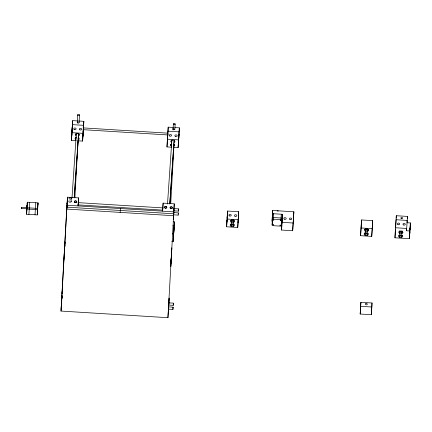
<?xml version="1.0" encoding="UTF-8"?>
<svg xmlns="http://www.w3.org/2000/svg" width="432" height="432" viewBox="0 0 432 432"><rect width="100%" height="100%" fill="white"/><g stroke="black" fill="none" stroke-linecap="round" stroke-linejoin="round"><path stroke-width="0.65" d="M26.255 208.748L21.6 208.456L21.622 208.062L21.67 207.36L26.32 207.646M173.718 229.7L173.74 229.268M61.657 300.71L61.695 300.175L61.668 300.731M61.96 296.395L61.938 296.557M66.809 207.927L66.787 208.24L66.852 207.274M66.906 206.231L66.928 205.918L66.901 206.307M168.232 309.107L172.93 309.398L173.027 307.94M173.038 307.741L173.065 307.174L168.372 306.882M168.507 305.068L173.205 305.359L173.34 303.134L168.642 302.843M173.47 214.817L178.168 215.109L178.303 212.884L173.605 212.593M178.465 210.767L178.438 211.108L178.578 208.883L173.88 208.591M61.965 296.26L61.954 296.455M67.079 203.801L67.057 204.233L67.138 202.862M162.697 210.157L162.832 208.024M173.065 307.195L172.93 309.393M173.34 303.172L173.286 304.117M178.303 212.922L178.281 213.359M178.578 208.921L178.54 209.396M61.657 300.677L61.684 300.429M61.862 297.934L61.825 298.474L61.846 298.177M21.67 207.371L21.6 208.435M26.638 213.376L26.671 212.787M26.8 210.622L27.011 207.085M27.232 203.688L27.27 203.099M37.319 214.153L37.357 213.559M37.681 208.894L37.66 209.164L37.703 208.467M178.978 134.039L178.886 135.502M168.604 306.941L167.929 317.698L61.009 311.062L67.484 197.197L78.619 197.888L78.332 203.04M37.935 204.255L37.962 203.764M72.014 131.425L72.112 129.875M72.139 129.589L72.122 129.697M72.198 128.758L72.263 127.867M78.208 204.676L78.3 203.126M78.332 202.84L78.316 202.948M83.155 132.116L83.246 130.567M83.279 130.28L83.263 130.388M167.254 141.966L167.357 140.324M167.53 137.959L167.546 137.851M167.654 136.123L167.638 136.226M168.75 304.83L168.847 303.188M168.874 302.994L168.858 303.102M173.691 212.792L173.556 214.861L173.588 214.52M173.443 236.655L173.54 235.013M173.561 234.819L173.545 234.927M178.394 142.657L178.465 141.718M178.664 138.65L178.767 137.003M178.789 136.814L178.772 136.917M395.237 232.848L395.253 232.74M395.356 231.012L395.339 231.12M395.631 227L395.566 227.826M409.714 233.75L409.779 232.924M409.838 231.914L409.822 232.016M409.99 229.738L410.027 229.246M410.108 227.902L410.049 228.728M26.536 207.733L26.568 207.16L26.498 208.154M38.021 202.878L37.638 208.413L26.946 207.749L27.324 202.225L38.021 202.878L37.276 214.915L26.573 214.261L26.941 207.976L26.919 208.24M27.108 206.177L27.329 202.214M28.901 214.396L29.651 202.36M35.014 214.774L35.759 202.738M37.276 214.915L37.638 208.413M61.139 309.134L66.933 205.222L173.858 211.864L167.929 317.698M61.997 295.969L61.679 301.196M62.138 293.393L62.246 291.46L62.111 293.468M65.011 242.449L64.762 246.953L64.87 245.025M67.23 201.706L67.484 197.197M76.037 140.67L71.453 140.389L71.885 132.662L72.7 120.631L77.29 120.911M72.133 129.665L72.085 130.486M71.863 133.677L71.879 133.353L71.842 133.796M72.344 127.067L71.998 132.365L72.43 124.637L83.565 125.329L83.138 133.056M72.414 125.777L72.7 120.631M71.086 201.755L71.269 198.385A1.118 0.805 3.2 0 0 69.649 197.586A1.118 0.805 3.2 0 0 69.552 198.979A1.118 0.805 3.2 0 0 71.269 198.385M77.29 122.299L77.701 114.89M74.876 197.894L78.062 140.611M79.072 122.413L79.483 114.998A0.891 0.643 3.2 0 0 78.181 114.361A0.891 0.643 3.2 0 0 78.106 115.474A0.891 0.643 3.2 0 0 79.483 114.998M78.192 205.616L78.262 204.331M78.003 140.794L82.593 141.08L83.84 121.322L78.597 120.992M83.273 130.356L83.225 131.177M82.885 136.053L82.868 136.361L82.895 136.021M82.998 134.368L83.014 134.044L82.982 134.487M83.446 128.401L83.84 121.322M162.832 208.289L163.118 203.137L174.258 203.828L173.734 212.895M171.553 147.204L166.968 146.918L168.215 127.159L173.459 127.483M167.535 137.884L167.632 136.312M167.513 138.899L168.215 127.159M173.032 130.021L173.367 123.957M170.732 203.596L173.875 146.983M174.852 129.46L175.149 124.07A0.891 0.643 3.2 0 0 173.853 123.428A0.891 0.643 3.2 0 0 173.777 124.54A0.891 0.643 3.2 0 0 175.149 124.07M173.389 217.647L173.281 219.58L173.372 218.241M173.459 216.356L174.258 203.828M170.78 264.773L170.672 266.706L171.439 255.474M170.851 263.488L171.104 258.979M173.961 208.856L173.977 208.532L173.853 210.589M173.518 147.328L178.103 147.609L179.356 127.85L174.766 127.564M178.648 139.59L179.356 127.85M171.839 241.526L173.151 241.607L174.398 221.848L173.092 221.767M173.718 232.567L173.702 232.88L173.81 231.093M173.696 233.582L174.398 221.848M226.606 226.789L227.578 211.037L238.718 211.729L237.74 227.48L226.606 226.789L227.011 220.774M227.016 219.899L227 220.25M227.173 217.669C227.102 218.927 227.351 214.963 227.275 216.097M227.151 218.765L227.578 211.037M237.74 227.48L238.718 211.729M238.421 216.842C238.486 215.546 238.232 219.478 238.318 218.408M272.489 213.678L272.063 221.405L272.711 210.47L293.868 211.788L292.675 230.742L281.54 230.051L282.512 214.304L272.489 213.678L272.711 210.47M272.117 225.018L272.522 218.068L273.434 217.523L281.048 217.998L281.896 218.646L281.491 225.601L280.579 226.141L272.965 225.671L272.117 225.018L272.398 220.871M272.716 215.984L272.819 213.667L272.408 219.699L273.326 219.154L280.94 219.629L281.788 220.277M282.263 218.808L281.95 224.035M282.334 217.523L282.512 214.304M292.675 230.742L293.868 211.788M360.59 235.688L361.562 219.942L372.703 220.633L372.276 228.355L371.725 236.38L360.59 235.688L361.562 219.942M360.185 314.032L360.887 302.292L372.028 302.983L371.596 310.711L371.326 314.723L360.185 314.032L360.887 302.292M371.725 236.38L372.703 220.633M371.326 314.723L372.028 302.983M395.577 227.896L396.052 219.731L407.187 220.423L407.057 222.745L410.4 222.95L409.423 238.696L394.945 237.8L396.322 215.719L407.462 216.416L407.333 218.732M396.193 218.041L396.322 215.719M409.423 238.696L409.855 230.974L406.512 230.764L406.642 228.447L395.501 227.756M26.465 208.688L26.433 209.255L26.487 208.532M26.595 206.917L26.649 205.762L26.347 210.654L26.482 208.289M66.884 206.734L66.911 206.318M71.75 135.275L71.836 133.888M71.858 133.758L71.82 134.384M82.89 135.967L82.976 134.579M82.993 134.449L82.96 135.076M238.14 220.941C238.221 219.391 237.962 223.484 238.048 222.421M395.242 232.691L395.329 231.298M395.35 231.174L395.323 231.568M395.62 227.162L395.599 227.561M409.828 232.07L409.806 232.47M409.995 229.576L410.049 228.911M410.103 228.058L410.076 228.458M26.638 213.322L26.66 212.971M27.27 203.153L27.248 203.504M37.357 213.619L37.336 213.964M37.606 209.066L37.589 209.336L37.703 208.483M66.809 207.749L66.89 206.447M67.16 202.738L67.181 202.403L66.825 208.267M61.938 296.789L61.873 297.578M61.625 301.174L61.663 300.769M61.862 297.799L61.895 297.421M61.933 296.86L61.911 297.2M83.387 128.682L83.479 127.246L83.414 128.207M167.357 140.481L167.389 139.882L167.362 140.238M178.438 142.171L178.529 140.578L178.502 140.929M227.011 219.958L226.989 220.45M26.519 208.127L26.557 207.495M61.63 301.347L61.663 300.618M72.263 127.764L72.344 126.554L72.225 128.444L72.252 127.899M371.601 309.874C371.444 312.574 371.768 307.071 371.612 309.841M71.804 134.611L71.771 135.151M82.944 135.302L82.912 135.842M167.314 140.956L167.297 141.475M167.594 137.133L167.551 137.765M178.729 137.824L178.691 138.456M409.774 232.735L409.806 232.2M37.94 204.169L37.957 203.834M67.127 203.272L67.1 203.699M72.22 128.547L72.301 127.224L72.263 127.683M72.074 130.712L72.036 131.231M61.889 297.529L61.868 297.864M83.209 131.404L83.176 131.922M178.956 134.266L178.897 135.378M168.804 304.117L168.772 304.636M173.254 304.652L173.205 305.354M226.989 220.288L226.881 222.07L226.908 221.729M26.584 214.25L26.833 210.568M66.506 212.949L66.733 209.606M71.453 140.389L71.906 133.704M64.314 252.391L64.589 248.427M64.676 247.104L65.038 241.823M63.887 260.118L64.595 248.989M61.7 299.484L61.976 295.472M61.009 311.062L61.544 303.199M71.998 197.969L76.34 133.369M74.196 197.689L78.521 134.179M74.272 197.44L78.37 137.273M78.073 205.913L78.619 197.888M82.593 141.08L83.365 129.713M120.134 212.393L120.398 208.543M162.572 211.162L163.118 203.137M166.968 146.918L167.789 134.887M167.773 134.487L167.735 134.978L167.832 133.375M171.477 146.578L170.456 145.195L170.516 144.299M167.513 203.996L171.839 140.486M169.781 203.467L174.069 140.627M169.803 204.007L173.907 143.84M178.103 147.609L178.924 135.578M173.464 216.902L173.642 214.229M173.858 211.864L173.594 215.714L66.674 209.072M170.888 262.845L171.871 247.747M170.764 266.706L171.023 262.856M168.615 306.067L169.16 298.042L168.642 307.109M173.151 241.607L174.037 227.772L173.945 229.376M231.325 222.583L230.31 221.206L231.471 219.958L233.658 220.093L234.679 221.476L233.512 222.718L231.325 222.583L231.417 221.238L230.742 220.315M231.115 226.449L230.094 225.067L231.26 223.819L233.447 223.954L234.468 225.337L233.302 226.584L231.115 226.449L231.206 225.099L230.526 224.181M233.512 222.718L233.604 221.373L234.382 220.541M233.302 226.584L233.393 225.234L234.171 224.402M273.326 219.154L273.694 213.754M280.94 219.629L281.308 214.223M281.605 223.97L282.155 214.877M281.54 230.051L281.858 225.369M368.728 229.478L368.663 230.375L367.502 231.622L365.315 231.487L365.407 230.137L364.727 229.214M365.099 235.348L364.079 233.966L365.245 232.718L367.432 232.859L368.453 234.236L367.286 235.483L365.099 235.348L365.191 233.998L364.511 233.08M367.502 231.622L367.594 230.272L368.372 229.441M367.286 235.483L367.378 234.133L368.156 233.307M394.945 237.8L395.491 229.775M399.67 233.593L398.65 232.216L399.816 230.969L402.003 231.104L403.024 232.486L401.857 233.734L399.67 233.593L399.762 232.249L399.082 231.325M399.454 237.46L398.434 236.077L399.6 234.83L401.787 234.97L402.808 236.347L401.641 237.595L399.454 237.46L399.546 236.11L398.866 235.192M401.641 237.595L401.733 236.245L402.511 235.418M401.857 233.734L401.949 232.384L402.727 231.552M406.512 230.764L407.462 216.416M409.855 230.974L410.4 222.95M178.189 214.769L178.168 215.104M27.043 206.566L27.103 205.853M76.108 137.419L74.941 138.667L75.962 140.049M78.457 134.973L79.234 134.141M78.365 136.318L79.531 135.076L78.511 133.693L76.324 133.558L75.157 134.8L76.178 136.183M78.241 138.834L79.018 138.002M78.149 140.184L79.315 138.937L78.295 137.554M170.456 145.195L171.623 143.953M173.966 141.502L174.744 140.675M173.875 142.852L175.041 141.604L174.02 140.222L171.839 140.087L170.672 141.334L171.693 142.717M173.756 145.368L174.533 144.536M173.664 146.713L174.83 145.471L173.81 144.088M167.94 131.171L179.08 131.863M83.036 127.888L167.578 133.142M82.922 129.67L168.14 134.962M71.885 132.662L83.02 133.353M167.395 139.19L178.535 139.882M77.933 202.63L163.145 207.922M77.798 204.86L162.335 210.109M173.74 210.816L178.438 211.108M66.803 207.149L173.723 213.786M281.966 222.323L293.107 223.015M227.032 219.062L238.172 219.753M361.017 227.961L372.157 228.652M231.417 221.238L233.604 221.373M26.87 208.98L37.562 209.644M365.407 230.137L367.594 230.272M399.762 232.249L401.949 232.384M231.206 225.099L233.393 225.234M365.191 233.998L367.378 234.133M399.546 236.11L401.733 236.245M172.816 225.779L174.128 225.86M172.271 233.798L173.578 233.879M360.617 306.304L371.752 306.995M78.84 122.018L78.872 122.035A0.95 0.686 3.2 0 1 78.808 123.001L78.602 123.098A0.95 0.686 3.2 0 1 77.657 123.039L77.468 122.92A0.95 0.686 3.2 0 1 77.533 121.954M368.663 230.375L367.648 228.992L365.461 228.857L364.295 230.105L365.315 231.487M171.104 140.449L171.785 141.367M170.888 144.31L171.569 145.233M75.589 133.915L76.27 134.838M75.373 137.781L76.054 138.699M367.702 228.728A1.172 0.81 3.9 0 1 366.644 229.705A1.172 0.81 3.9 0 1 365.413 228.739M367.513 232.67A1.172 0.81 3.9 0 1 366.368 233.566A1.172 0.81 3.9 0 1 365.197 232.605M401.868 234.781A1.172 0.81 3.9 0 1 400.783 235.678A1.172 0.81 3.9 0 1 399.546 234.792M402.084 230.915A1.172 0.81 3.9 0 1 400.999 231.817A1.172 0.81 3.9 0 1 399.757 230.931M76.658 134.174A1.172 0.81 3.9 0 1 76.329 133.288M78.489 133.272A1.172 0.81 3.9 0 1 78.602 133.666M78.381 137.608A1.172 0.81 3.9 0 1 78.014 138.078M76.221 137.846A1.172 0.81 3.9 0 1 76.091 137.619M174.609 128.887A0.95 0.686 3.2 0 1 174.317 129.535L174.112 129.627A0.95 0.686 3.2 0 1 173.167 129.568L172.978 129.449A0.95 0.686 3.2 0 1 173.043 128.488L173.248 128.39A0.95 0.686 3.2 0 1 173.48 128.336M172.174 140.702A1.172 0.81 3.9 0 1 171.79 140.211M173.902 144.056A1.172 0.81 3.9 0 1 173.443 144.661M171.736 144.374A1.172 0.81 3.9 0 1 171.58 144.072M71.053 201.053A1.172 0.842 3.2 0 1 70.562 202.138A1.172 0.842 3.2 0 1 69.012 201.814A1.172 0.842 3.2 0 1 69.298 200.686M278.267 211.054A0.567 0.394 3.9 0 0 278.138 210.87L277.279 210.892A0.567 0.394 3.9 0 0 277.193 211.075M233.636 219.672A1.172 0.81 3.9 0 1 232.654 220.806A1.172 0.81 3.9 0 1 231.482 219.688M233.528 224.008A1.172 0.81 3.9 0 1 232.097 224.635A1.172 0.81 3.9 0 1 231.266 223.549M233.426 223.533A1.172 0.81 3.9 0 1 233.501 223.69M360.412 310.084L360.526 308.221L360.412 310.084M71.734 135.67L71.761 135.329L71.734 135.643M173.848 230.558L173.831 230.882L173.848 230.575M273.283 219.947L273.942 220.115L273.321 219.888M273.019 224.748C273.434 225.752 274.05 224.105 273.019 224.748M280.222 220.379C280.643 221.378 281.237 219.742 280.222 220.379M279.958 225.18C280.373 226.179 280.989 224.537 279.958 225.18M365.92 303.523L365.72 303.62A0.95 0.686 3.2 0 0 365.656 304.587L365.839 304.706A0.95 0.686 3.2 0 0 366.79 304.765L366.989 304.668A0.95 0.686 3.2 0 0 367.06 303.701L366.871 303.583A0.95 0.686 3.2 0 0 365.92 303.523M403.493 224.953A1.172 0.842 3.2 0 0 405.297 224.338A1.172 0.842 3.2 0 0 403.596 223.495A1.172 0.842 3.2 0 0 403.493 224.953M397.926 224.608A1.172 0.842 3.2 0 0 399.73 223.992A1.172 0.842 3.2 0 0 398.023 223.15A1.172 0.842 3.2 0 0 397.926 224.608M401.274 218.603A0.891 0.643 3.2 0 0 402.646 218.128A0.891 0.643 3.2 0 0 401.35 217.49A0.891 0.643 3.2 0 0 401.274 218.603M74.304 129.514A1.172 0.842 3.2 0 0 76.108 128.898A1.172 0.842 3.2 0 0 74.407 128.056A1.172 0.842 3.2 0 0 74.304 129.514M79.877 129.865A1.172 0.842 3.2 0 0 81.68 129.244A1.172 0.842 3.2 0 0 79.974 128.401A1.172 0.842 3.2 0 0 79.877 129.865M169.819 136.048A1.172 0.842 3.2 0 0 171.623 135.427A1.172 0.842 3.2 0 0 169.916 134.59A1.172 0.842 3.2 0 0 169.819 136.048M175.387 136.393A1.172 0.842 3.2 0 0 177.19 135.772A1.172 0.842 3.2 0 0 175.489 134.935A1.172 0.842 3.2 0 0 175.387 136.393M170.651 208.37A1.118 0.805 3.2 0 0 172.373 207.776A1.172 0.842 3.2 0 0 170.662 206.901A1.172 0.842 3.2 0 0 170.564 208.359A1.172 0.842 3.2 0 0 172.368 207.738A1.118 0.805 3.2 0 0 170.748 206.977A1.118 0.805 3.2 0 0 170.651 208.37M74.957 202.408A1.118 0.805 3.2 0 0 76.675 201.82A1.118 0.805 3.2 0 0 75.055 201.02A1.118 0.805 3.2 0 0 74.957 202.408A1.172 0.842 3.2 0 0 76.734 201.803A1.172 0.842 3.2 0 0 75.028 200.961A1.172 0.842 3.2 0 0 74.93 202.424M165.083 207.992A1.118 0.805 3.2 0 0 166.801 207.403A1.172 0.842 3.2 0 0 165.094 206.555A1.172 0.842 3.2 0 0 164.997 208.013A1.172 0.842 3.2 0 0 166.801 207.392A1.118 0.805 3.2 0 0 165.175 206.604A1.118 0.805 3.2 0 0 165.083 207.992M289.958 219.526A1.172 0.842 3.2 0 0 291.762 218.905A1.172 0.842 3.2 0 0 290.056 218.068A1.172 0.842 3.2 0 0 289.958 219.526M284.391 219.181A1.172 0.842 3.2 0 0 286.195 218.56A1.172 0.842 3.2 0 0 284.488 217.723A1.172 0.842 3.2 0 0 284.391 219.181M229.457 215.914A1.172 0.842 3.2 0 0 231.26 215.298A1.172 0.842 3.2 0 0 229.554 214.456A1.172 0.842 3.2 0 0 229.457 215.914M235.024 216.265A1.172 0.842 3.2 0 0 236.828 215.644A1.172 0.842 3.2 0 0 235.121 214.801A1.172 0.842 3.2 0 0 235.024 216.265"/></g></svg>
